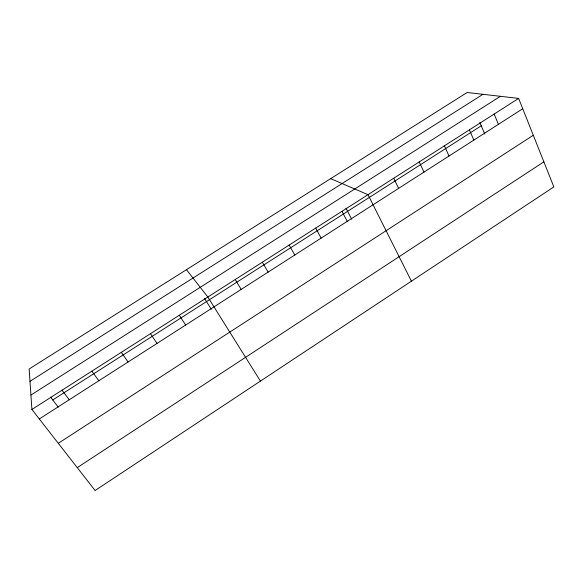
<?xml version="1.0" encoding="UTF-8"?>
<svg xmlns="http://www.w3.org/2000/svg" width="583" height="583" viewBox="0 0 583 583"><rect width="100%" height="100%" fill="white"/><g stroke="black" fill="none" stroke-linecap="round" stroke-linejoin="round"><path stroke-width="0.87" d="M77.255 467.624L543.866 161.834M58.3 443.306L533.292 135.263M39.316 418.958L522.732 108.729M31.912 409.463L518.63 98.403L553.85 186.91L95.102 490.514L31.912 409.463L29.15 368.995L467.151 92.486L518.63 98.403M52.754 399.967L481.267 125.804M30.928 395.055L500.411 96.312M29.995 381.333L482.957 94.3M330.663 178.646L367.99 194.678L411.416 281.174M186.473 269.674L207.839 297.031L260.433 381.1M50.561 397.089L58.249 407.174M62.053 390.202L69.239 399.763M91.859 371.152L98.826 380.772M121.33 352.314L128.092 361.992M150.487 333.687L157.038 343.416M179.316 315.257L185.671 325.037M204.589 298.525L211.338 309.274M235.233 279.527L241.194 289.408M262.335 262.204L268.114 272.13M289.161 245.057L294.758 255.033M315.702 228.091L321.124 238.112M341.981 211.301L347.228 221.365M345.967 208.189L351.673 219.201M393.729 178.223L398.634 188.375M419.213 161.943L423.95 172.123M444.443 145.816L449.019 156.04M469.417 129.856L473.833 140.109M479.867 122.488L484.786 134.112M494.144 114.049L498.407 124.347"/></g></svg>
